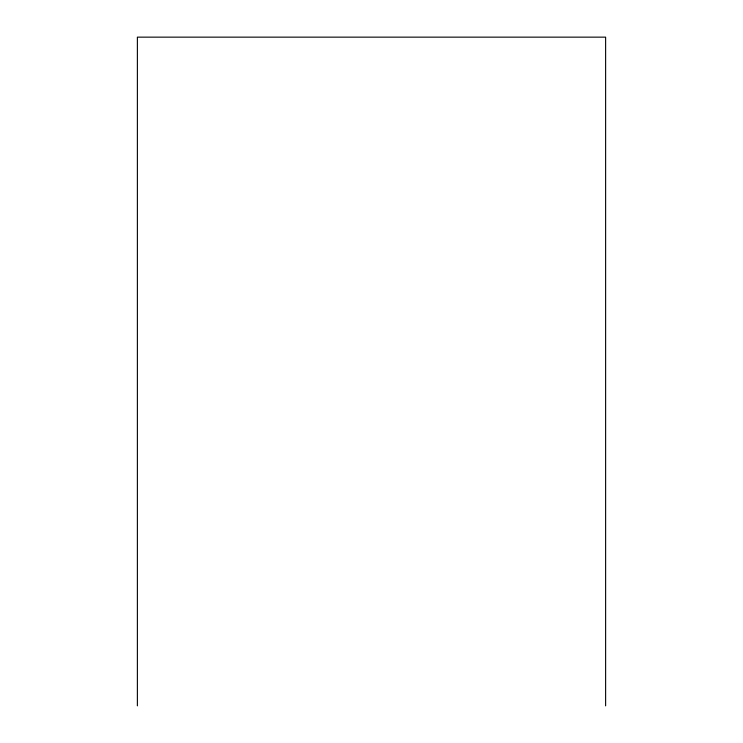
<?xml version="1.0" encoding="UTF-8"?>
<svg xmlns="http://www.w3.org/2000/svg" width="743" height="743" viewBox="0 0 743 743"><rect width="100%" height="100%" fill="white"/><g stroke="black" fill="none" stroke-linecap="round" stroke-linejoin="round"><path stroke-width="1.11" d="M605.619 705.85L605.619 37.15L137.381 37.15L137.381 705.85"/></g></svg>
